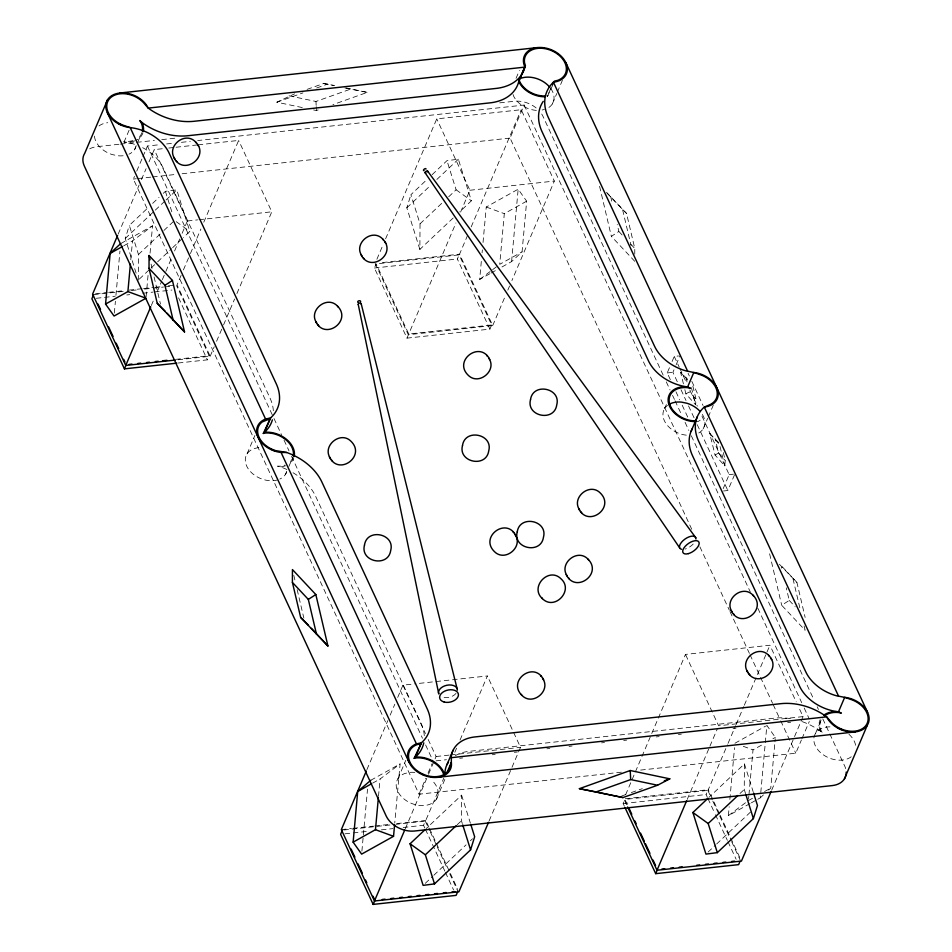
<?xml version="1.0" encoding="UTF-8"?>
<svg xmlns="http://www.w3.org/2000/svg" width="952" height="952" viewBox="0 0 952 952"><rect width="100%" height="100%" fill="white"/><g stroke="black" fill="none" stroke-linecap="round" stroke-linejoin="round"><path stroke-width="0.71" stroke-dasharray="4.76 3.57" d="M634.758 254.16L634.77 248.448L626.535 213.462L606.495 192.268M138.302 280.078L138.468 254.493L129.329 225.374L148.429 207.357M453.152 218.008L419.868 249.4L420.034 223.815L410.907 194.696L426.817 179.678M462.303 823.528L461.434 820.755L461.601 795.158L426.175 828.585M745.559 793.647L744.25 789.482L744.428 763.897L709.002 797.312M684.833 389.582L685.892 393.854L695.626 404.755L696.079 399.281L692.509 384.727M718.831 442.716L709.787 433.624L715.047 455.02L724.793 465.921L725.245 460.447L723.294 452.509M114.335 313.089L115.406 301.272M115.942 295.358L119.952 251.03M130.793 259.741L132.495 240.915L152.546 225.838L149.857 255.386M146.108 296.75L148.25 273.117M361.891 851.171L363.236 836.403M363.367 834.916L367.52 789.125M378.491 796.384L380.062 778.998L400.102 763.921L394.747 823.016M489.887 273.712L479.677 279.412L481.557 258.718M482.093 252.815L482.355 249.864M483.033 242.474L486.246 207.012L518.162 189.198L526.658 201.181L522.065 251.852L511.593 261.598L498.824 268.726M526.658 201.181L504.31 213.653L499.717 264.323L522.065 251.852M511.593 261.598L518.162 189.198M750.081 803.536L728.387 815.65L729.184 806.784M729.863 799.394L734.539 747.677M748.558 799.109L748.819 796.217M748.95 794.765L753.02 749.89L764.194 743.655M757.744 799.263L760.303 797.836L766.86 725.436L775.356 737.419L774.964 741.763M768.669 790.041L770.763 788.089L774.833 743.203M136.124 273.153L125.247 238.488L129.329 225.374M419.868 249.4L406.825 207.81L410.907 194.696M129.091 130.234L124.046 142.05L121.201 140.718M134.684 149.404L135.803 146.775M138.04 141.515L140.837 134.958M621.442 772.179L419.047 794.194L133.351 179.047L134.482 176.406M136.731 171.122L142.372 157.913M142.931 156.592L147.441 146.025L160.733 144.585M118.179 234.121L139.111 185.057M141.431 179.607L146.084 168.694M148.988 161.888L154.224 149.619L162.959 148.667M151.332 305.485L154.236 298.666M157.139 291.859L161.792 280.959M162.375 279.59L165.279 272.772M165.862 271.415L172.252 256.421M174.585 250.971L179.809 238.702M182.141 233.252L187.365 220.983L154.224 149.619M181.106 275.366L177.036 284.898L210.178 356.274L176.703 359.915M183.427 269.904L189.829 254.922M190.412 253.553L200.872 229.027M203.776 222.209L238.655 140.432L199.349 144.716M178.274 363.01L207.381 359.844L209.142 355.715L176.584 285.612M210.178 356.274L214.248 346.73M216.58 341.28L222.97 326.286M223.553 324.918L234.597 299.023M236.917 293.573L271.796 211.808L238.655 140.432M247.044 453.902L254.886 435.504M376.885 259.265L383.275 244.271M385.608 238.821L436.754 118.881L521.196 109.706L554.338 181.07L511.902 280.554M285.552 474.263L286.683 471.633M288.92 466.385L291.717 459.816M491.672 324.989L489.911 329.118L406.98 338.138L374.422 268.024L376.183 263.906L408.741 334.009L491.672 324.989L459.114 254.886L379.086 263.585M516.043 78.35L519.399 70.472M406.98 338.138L455.948 222.958M460.601 212.058L469.907 190.257L436.754 118.881M489.911 329.118L457.353 259.003L459.114 254.886M375.136 263.347L408.289 334.723L492.719 325.536L459.566 254.172L467.706 235.084M471.192 226.909L521.196 109.706M691.759 529.276L510.07 138.076L524.147 105.053L197.671 140.563M550.613 88.75L547.257 96.64L552.767 85.037M552.315 103.97L556.801 93.463M557.36 92.154L562.394 80.337M492.719 325.536L505.512 295.548M507.832 290.098L509.57 286.017M366.901 769.644L387.833 720.581M390.153 715.13L394.806 704.23M397.71 697.423L402.946 685.154L413.132 684.048M397.924 778.76L405.766 760.374M419.047 794.194L425.806 778.343M428.055 773.06L432.006 763.813M405.278 828.752L427.948 775.594M428.531 774.238L436.087 756.519L427.96 739.014M424.794 827.966L423.545 825.277L425.306 821.148L396.199 824.313M428.888 827.169L425.758 820.434L443.775 778.189M454.818 752.294L456.567 748.201M460.054 740.025L487.376 675.968L414.596 683.881M436.433 799.133L445.405 778.117M670.339 379.658L667.221 372.946L669.922 366.591M672.088 361.51L674.254 356.429L678.538 355.965M677.288 381.728L672.921 372.315L675.634 365.973M676.17 364.699L679.966 355.81M664.686 408.467L666.364 404.529M489.126 820.933L520.518 747.332L487.376 675.968M703.195 428.84L707.669 418.333M708.24 417.012L713.274 405.195M723.199 488.602L729.161 474.632L701.088 414.191M723.544 490.994L727.828 490.518L734.861 474.013M625.607 794.801L685.476 654.417L769.918 645.23L796.181 701.791M624.393 806.261L623.143 803.559L624.905 799.43L628.034 806.177M687.237 799.382L709.323 747.594M709.906 746.225L717.463 728.506M707.336 797.24L706.075 794.539L707.836 790.41L626.356 799.275M719.545 813.936L708.288 789.696L727.471 744.726M728.054 743.357L735.61 725.65M736.193 724.282L743.75 706.562M744.333 705.206L766.419 653.417M767.003 652.049L769.918 645.23M771.667 790.196L803.06 716.606L798.68 707.181M640.636 770.085L795.765 753.211L801.394 740.001M801.953 738.681L809.283 721.509M815.555 733.337L821.159 720.2M152.665 203.359L159.032 197.35M163.28 193.351L165.398 191.34L176.775 189.876L189.817 231.467L183.379 237.548M125.247 238.488L154.224 211.142M155.307 210.13L164.97 201.015M166.041 200.003L176.775 189.876M138.468 254.493L162.863 231.467M163.922 230.467L174.537 220.459L189.817 231.467M139.373 279.067L150.107 268.94M151.178 267.928L156.544 262.859M157.615 261.848L171.574 248.686M172.645 247.675L182.308 238.559M432.125 174.68L446.976 160.662L458.352 159.198L471.395 200.789L459.59 211.927M406.825 207.81L430.435 185.533M436.873 179.452L458.352 159.198M420.034 223.815L442.311 202.788M448.678 196.79L456.103 189.781L446.976 160.662M457.186 824.753L461.434 820.755M425.27 883.337L432.791 876.256M433.862 875.245L466.063 844.852M470.359 840.806L472.501 838.783M740.013 793.492L744.25 789.482M708.098 852.076L715.606 844.983M716.678 843.972L752.104 810.545M760.303 797.836L763.433 794.908M479.677 279.412L491.47 270.535M492.648 269.642L497.36 266.096M728.387 815.65L748.427 800.561L753.389 797.788M634.734 261.3L611.351 236.334L618.859 231.479L617.217 224.482M700.172 420.177L698.137 421.498A22.872 16.255 23.1 0 1 695.388 421.641M804.095 625.964L805.106 630.248L781.711 605.282L789.232 600.414L786.269 587.824M120.63 243.641L152.546 225.838M123.808 245.771L132.495 240.915M491.172 272.998L497.551 269.428M685.892 393.854L689.462 391.867L696.079 399.281M715.047 455.02L718.617 453.033L715.047 438.479M370.745 780.307L400.102 763.921M372.613 783.163L380.062 778.998M734.944 743.25L765.587 726.15M772.881 738.8L775.356 737.419M764.563 791.552L770.763 788.089M751.366 802.822L756.471 799.966M302.284 107.564L276.853 102.209L294.608 93.843M307.056 89.393L323.656 83.467L334.759 85.537M276.853 102.209L302.962 92.891M316.707 87.977L327.702 84.062M289.075 95.819L315.969 101.471L350.55 89.131L367.258 92.38L332.902 104.649M313.577 109.944L316.409 110.539L319.158 109.551M621.692 796.003L625.821 794.539M631.319 792.576L642.314 788.649M546.9 95.866L548.281 95.545M542.128 109.992L544.401 109.468M118.964 144.276L96.83 146.691A22.872 16.255 23.1 0 0 87.667 150.119M120.44 144.121L135.196 142.514M136.671 142.348L154.379 140.432M161.757 139.623L176.513 138.016M499.705 102.864L514.461 101.257A22.872 16.255 23.1 0 1 538.32 109.885M166.648 143.942L172.55 143.3M181.415 142.336L190.281 141.372M168.778 148.036L174.609 147.405M176.06 147.239L197.897 144.871M133.351 179.047L136.303 178.726M137.79 178.571L151.082 177.12M152.558 176.965L176.191 174.394M182.106 173.752L510.07 138.076M187.365 220.983L197.564 219.876M199.016 219.722L271.796 211.808M469.907 190.257L554.338 181.07M95.509 293.763L107.159 292.502M108.611 292.347L123.177 290.765M128.996 290.122L142.098 288.706M143.55 288.539L153.748 287.433M155.2 287.278L162.483 286.481M168.302 285.85L174.121 285.219M382.418 262.562L459.566 254.172M93.641 294.632L124.2 291.312M131.471 290.515L138.754 289.729M144.573 289.099L151.844 288.301M153.296 288.147L163.482 287.04M164.946 286.873L170.765 286.243M96.247 298.285L115.168 296.227M126.806 294.965L129.71 294.644M142.812 293.228L152.998 292.109M154.45 291.955L171.907 290.062M374.422 268.024L457.353 259.003M175.68 359.356L209.142 355.715M667.221 372.946L672.921 372.315M729.161 474.632L733.433 474.167M436.087 756.519L449.189 755.091M450.653 754.936L520.518 747.332M803.06 716.606L718.629 725.781L685.476 654.417M436.087 760.85L446.428 759.72M459.721 758.28L462.672 757.959M492.22 754.746L495.183 754.424M514.377 752.33L517.341 752.009M546.888 748.796L549.84 748.474M569.046 746.38L571.997 746.059M601.545 742.846L604.496 742.524M623.703 740.442L626.654 740.12M656.202 736.907L659.153 736.586M678.359 734.492L681.323 734.171M733.028 728.542L735.979 728.221M787.685 722.604L790.636 722.282M341.328 829.62L351.514 828.514M352.966 828.347L373.351 826.134M374.802 825.979L389.368 824.396M396.639 823.599L425.758 820.434M625.321 798.728L708.288 789.696M343.815 830.013L390.38 824.944M344.969 833.821L368.245 831.286M381.347 829.858L392.986 828.597M403.172 827.49L423.545 825.277M623.143 803.559L706.075 794.539M346.064 87.917L367.258 92.38M323.656 83.467L333.557 85.549M344.886 87.941L350.55 89.131M286.909 469.526A49.956 35.51 23.1 0 0 280.495 466.932L277.484 466.159L280.138 466.159A21.86 15.541 23.1 0 0 284.945 465.052M486.246 207.012L504.31 213.653M743.286 746.308L753.02 749.89M456.103 189.781L471.395 200.789M802.215 721.64A50.682 36.021 23.1 0 1 820.517 731.291L822.754 733.302L821.421 731.196A21.86 15.541 23.1 0 1 821.064 720.069M683.429 383.87L680.632 372.458L687.772 379.432M607.043 193.208L626.535 213.462M779.355 564.227L796.907 582.41L805.13 617.396M618.859 231.479L622.834 235.715M630.795 244.212L634.77 248.448M796.907 582.41L780.997 565.428L781.651 568.237M789.232 600.414L795.194 606.781M680.632 372.458L687.451 380.086M709.787 433.624L719.533 444.524L724.793 465.921M718.617 453.033L725.245 460.447M688.082 373.267L689.319 375.957M691.818 381.335L703.052 405.504M674.254 356.429L679.252 367.175M679.871 368.519L686.737 383.299M689.855 390.011L697.34 406.135M681.037 389.784L686.023 400.53M688.522 405.897L694.139 417.987M697.257 424.711L727.828 490.518M675.956 391.748L679.692 399.804M682.191 405.183L687.808 417.262M663.163 375.136L542.961 116.322A22.872 16.255 23.1 0 0 540.998 112.99M666.293 381.883L670.041 389.963M672.552 395.366L674.433 399.4M675.051 400.756L681.311 414.227M685.071 422.319L688.832 430.411M691.331 435.802L814.031 700.006M817.173 706.741L818.423 709.442M822.802 718.879L844.71 766.051A22.872 16.255 23.1 0 1 846.09 770.608M524.147 105.053L750.331 592.037M757.84 608.221L801.703 702.659M804.202 708.05L809.224 718.843M699.898 546.817L729.351 610.22M729.97 611.565L749.402 653.381M750.021 654.738L772.584 703.302M773.202 704.647L780.093 719.486M780.723 720.831L795.765 753.211M720.176 815.281L741.441 861.072M707.836 790.41L712.227 799.847M712.846 801.203L719.105 814.674M719.736 816.031L731.005 840.295M731.636 841.639L740.394 860.513M707.955 798.585L714.845 813.413M715.476 814.757L727.364 840.378M727.994 841.723L736.134 859.251M624.488 800.227L626.987 805.618M402.946 685.154L425.461 733.623M147.441 146.025L273.367 417.178M273.998 418.523L281.506 434.719M284.017 440.11L289.027 450.903M291.538 456.294L422.474 738.24M425.615 744.976L433.124 761.172M429.507 828.514L435.766 841.973M436.385 843.329L457.65 889.108M425.306 821.148L429.685 830.584M430.316 831.929L436.575 845.412M437.194 846.756L447.214 868.331M449.725 873.722L457.864 891.25M178.583 297.833L207.381 359.844M425.425 829.323L444.834 871.116M445.453 872.46L453.592 889.989M744.428 763.897L753.127 791.624M461.601 795.158L470.3 822.885M165.398 191.34L172.8 214.914M513.068 94.498L513.509 95.914A21.86 15.541 23.1 0 0 538.118 110.456M691.426 387.631L695.626 404.755M685.88 377.313L687.177 382.609M793.004 578.804L800.061 608.804M769.609 553.826L781.711 605.282M622.644 209.856L631.045 245.58M610.637 196.493L612.279 203.49M599.582 186.306L611.351 236.334M293.787 575.294L295.465 582.434M297.143 589.585L303.866 618.157M151.071 264.073L152.082 268.357M154.093 276.937L160.483 304.093M315.969 101.471L316.159 105.351M316.219 106.648L316.409 110.539M136.196 145.644A21.86 15.541 23.1 0 1 128.972 154.188M123.105 155.747A21.86 15.541 23.1 0 1 117.774 155.735L112.288 154.593A21.86 15.541 23.1 0 1 94.653 132.792M98.996 125.961A21.86 15.541 23.1 0 1 107.743 122.689M414.822 772.429A21.86 15.541 23.1 0 0 409.503 772.417L404.707 773.524A21.86 15.541 23.1 0 0 406.337 800.692A21.86 15.541 23.1 0 0 437.956 795.372L438.051 791.172A21.86 15.541 23.1 0 0 431.315 779.724M851.243 756.769A21.86 15.541 23.1 0 1 817.911 749.843L815.257 745.642A21.86 15.541 23.1 0 1 831.108 726.888M848.958 734.289A21.86 15.541 23.1 0 1 855.693 745.737M286.73 471.811A21.86 15.541 23.1 0 1 279.852 479.046M277.651 479.879A21.86 15.541 23.1 0 1 273.974 480.605L268.654 480.593A21.86 15.541 23.1 0 1 246.746 466.206A21.86 15.541 23.1 0 1 253.827 448.666L258.623 447.547A21.86 15.541 23.1 0 1 261.241 447.416M702.326 414.382A21.86 15.541 23.1 0 1 698.518 433.112M686.297 435.171A21.86 15.541 23.1 0 1 665.555 422.914A21.86 15.541 23.1 0 1 667.507 405.397M293.014 472.727A49.956 35.51 23.1 0 1 315.695 496.444L420.986 723.151A50.17 35.664 23.1 0 1 424.283 735.777M790.231 718.593A50.682 36.021 23.1 0 0 774.583 718.129L468.919 751.366A38.842 27.608 23.1 0 0 455.365 755.662M293.835 457.722A22.872 16.255 23.1 0 1 289.646 463.493M285.517 465.766A22.872 16.255 23.1 0 1 280.495 466.932M292.883 457.365A21.86 15.541 23.1 0 1 288.884 462.886M273.343 410.788A50.575 35.95 23.1 0 0 270.035 398.115L163.244 168.183A38.853 27.62 23.1 0 0 141.634 147.179M142.955 132.863A22.872 16.255 23.1 0 1 135.767 140.432M134.637 140.896A22.872 16.255 23.1 0 1 124.046 142.05A38.853 27.62 23.1 0 1 135.017 144.466M820.517 731.291A22.872 16.255 23.1 0 1 820.148 719.652M550.732 88.476A21.86 15.541 23.1 0 1 545.532 109.206M142.003 132.506A21.86 15.541 23.1 0 1 138.016 138.016M132.935 140.563A21.86 15.541 23.1 0 1 123.939 141.289M456.008 693.425A9.568 6.128 -12.8 0 1 441.145 696.495M693.211 544.02A9.568 4.582 -35.2 0 1 685.131 549.066"/><path stroke-width="1.43" d="M149.024 268.345L149.059 255.493L172.443 280.471L184.545 331.915L157.247 303.331L149.024 268.345L164.934 285.326L173.157 320.312M292.407 582.422L292.442 569.57L315.826 594.548L327.928 645.991L300.642 617.408L292.407 582.422L308.317 599.403L316.54 634.389M105.565 304.069L127.901 291.598L145.977 298.226L114.061 316.04L105.565 304.069L110.158 253.387L120.63 243.641M127.901 291.598L130.4 264.085M394.616 824.491L393.545 836.32L361.629 854.122L353.132 842.151L357.726 791.469L370.745 780.307M353.132 842.151L375.469 829.68L378.36 797.824M425.104 829.597L410.074 843.781L423.128 885.372L434.505 883.896L470.574 849.862L474.655 836.748L470.74 824.277M707.931 798.323L692.901 812.508L705.944 854.099L717.32 852.635L753.389 818.601L757.471 805.487L753.556 793.004M142.36 131.197A21.86 15.541 23.1 0 0 141.146 122.641L139.813 120.535L142.05 122.546A50.48 35.878 23.1 0 0 187.889 135.731L490.03 102.864A48.35 34.367 23.1 0 0 518.757 81.563L525.397 65.605L524.504 62.665A21.86 15.541 23.1 0 1 553.778 51.706A21.86 15.541 23.1 0 1 557.86 80.313L554.445 81.099L552.291 84.811M107.6 99.662L84.716 153.331A22.872 16.255 23.1 0 0 84.395 166.207L386.155 815.935A22.872 16.255 23.1 0 0 414.644 831.001L832.286 785.578A22.872 16.255 23.1 0 0 846.221 772.096M117.596 235.477L92.606 294.085L125.747 365.449L175.239 360.07M93.641 294.632L91.88 298.761L124.438 368.864L176.822 363.164M125.747 365.449L150.749 306.853M124.438 368.864L126.199 364.735M293.24 456.056A21.86 15.541 23.1 0 0 264.787 433.1L263.311 433.446L270.594 417.892A50.575 35.95 23.1 0 0 276.199 383.668L169.408 153.736A38.853 27.62 23.1 0 0 130.21 127.604A22.872 16.255 23.1 0 1 106.207 109.516A22.872 16.255 23.1 0 1 121.523 92.903A22.872 16.255 23.1 0 1 148.203 108.1A50.48 35.878 23.1 0 0 194.041 121.285L496.194 88.417A48.35 34.367 23.1 0 0 524.921 67.116A22.872 16.255 23.1 0 1 537.356 47.6A22.872 16.255 23.1 0 1 565.845 62.665L867.605 712.393M525.397 65.605L519.233 80.051L519.661 81.467A21.86 15.541 23.1 0 0 545.603 95.974M366.318 771.013L341.328 829.62L374.469 900.985L458.9 891.798L488.555 822.29M342.363 830.168L340.602 834.297L373.16 904.4L456.103 895.38L457.864 891.25M444.025 775.642A21.86 15.541 23.1 0 0 415.667 757.971L414.18 758.316L421.474 742.75A50.17 35.664 23.1 0 0 427.15 708.704L321.859 481.998A49.956 35.51 23.1 0 0 286.659 452.486L275.497 450.57A21.86 15.541 23.1 0 1 262.205 421.938L269.475 418.999M374.469 900.985L404.695 830.12M373.16 904.4L374.921 900.271L373.041 896.225M446.928 764.718L453.092 750.271M446.869 772.881L451.343 762.373L451.331 756.078A38.842 27.608 23.1 0 1 475.084 736.919L780.735 703.683A50.682 36.021 23.1 0 1 826.681 716.844A22.872 16.255 23.1 0 0 853.361 732.04A22.872 16.255 23.1 0 0 868.688 715.44A22.872 16.255 23.1 0 0 844.674 697.34L836.451 695.769A38.842 27.608 23.1 0 1 805.535 671.327L698.673 441.24A50.48 35.878 23.1 0 1 704.29 407.051A22.872 16.255 23.1 0 0 717.594 389.808A22.872 16.255 23.1 0 0 693.794 372.482L685.571 370.768A40.032 28.453 23.1 0 1 654.548 346.219L548.245 117.334A52.86 37.568 23.1 0 1 553.409 82.193A22.872 16.255 23.1 0 0 565.845 62.665M691.152 431.197L697.304 416.75M771.084 791.564L741.441 861.072L657.011 870.247L686.654 800.739M739.954 861.548L738.633 864.642L655.702 873.662L657.463 869.545M844.4 778.938L867.284 725.281M263.311 433.446L264.43 432.339A50.575 35.95 23.1 0 0 272.391 419.82M414.18 758.316L415.31 757.197A50.17 35.664 23.1 0 0 423.771 742.834M434.505 883.896L425.365 854.789L456.127 825.753M717.32 852.635L708.181 823.516L737.895 795.491M164.934 285.326L172.443 280.471M308.317 599.403L315.826 594.548M110.158 253.387L122.57 246.461M357.726 791.469L371.375 783.853M657.57 785.233L669.792 778.831L630.236 770.513L579.387 788.661L622.989 797.574L657.57 785.233L630.676 779.569L596.095 791.921L579.387 788.661M664.294 780.795L669.792 778.831M420.344 743.869L417.024 744.631A21.86 15.541 23.1 0 0 418.666 771.798A21.86 15.541 23.1 0 0 450.284 766.479L451.343 762.373A22.872 16.255 23.1 0 1 420.713 773.857A22.872 16.255 23.1 0 1 416.452 743.917L281.09 452.474A22.872 16.255 23.1 0 1 258.17 437.408A22.872 16.255 23.1 0 1 265.572 419.058L270.594 417.892L264.43 432.339A22.872 16.255 23.1 0 1 294.204 456.353M416.452 743.917L421.474 742.75L415.31 757.197A22.872 16.255 23.1 0 1 444.679 774.547M119.714 93.022L537.356 47.6M524.921 67.116L148.203 108.1L144.644 103.994A21.86 15.541 23.1 0 0 109.754 98.508A21.86 15.541 23.1 0 0 124.617 125.7L130.21 127.604L265.572 419.058M129.115 364.426L132.019 364.104M137.838 363.474L140.753 363.152M146.572 362.522L149.488 362.212M155.307 361.57L158.21 361.26M162.578 360.784L166.945 360.308M451.212 757.685L826.681 716.844L830.239 720.95A21.86 15.541 23.1 0 0 865.13 726.436A21.86 15.541 23.1 0 0 850.267 699.244L844.674 697.34L838.51 711.787A22.872 16.255 23.1 0 0 823.789 715.202M437.539 777.344L855.17 731.921M382.204 899.485L385.108 899.164M390.927 898.533L393.842 898.212M399.661 897.581L402.565 897.26M408.396 896.629L411.3 896.32M417.119 895.677L420.034 895.368M425.853 894.737L428.757 894.416M434.576 893.785L437.492 893.464M443.311 892.833L446.226 892.512M452.045 891.881L454.949 891.572M661.83 869.069L664.734 868.748M670.553 868.117L673.469 867.796M679.288 867.165L682.191 866.844M696.745 865.261L699.661 864.952M705.48 864.321L708.383 863.999M714.202 863.369L717.118 863.048M722.937 862.417L725.852 862.096M731.672 861.465L734.575 861.155M281.09 452.474L286.659 452.486M596.095 791.921L622.989 797.574M375.469 829.68L393.545 836.32M692.901 812.508L708.181 823.516M410.074 843.781L425.365 854.789M360.868 254.398C370.138 273.914 397.615 253.72 382.633 238.952C371.958 227.73 352.954 243.771 362.022 256.017M173.752 157.342C183.034 176.846 210.511 156.663 195.529 141.896C184.855 130.662 165.85 146.715 174.918 158.948M489.792 359.606C480.522 340.102 453.045 360.284 468.027 375.052C478.701 386.286 497.706 370.233 488.638 357.988M731.148 610.553C740.43 630.057 767.907 609.875 752.925 595.107C742.251 583.885 723.246 599.927 732.314 612.172M315.659 321.478C324.93 340.983 352.407 320.8 337.425 306.032C326.75 294.799 307.746 310.852 316.814 323.097M578.626 508.57C587.896 528.074 615.385 507.892 600.403 493.124C589.728 481.89 570.724 497.944 579.792 510.177M746.82 670.708C756.09 690.212 783.567 670.029 768.585 655.262C757.911 644.028 738.907 660.081 747.974 672.326M566.178 574.544C575.448 594.06 602.937 573.866 587.955 559.098C577.281 547.876 558.277 563.917 567.344 576.162M516.043 536C506.773 516.496 479.296 536.678 494.278 551.446C504.953 562.668 523.957 546.626 514.889 534.381M542.378 598.618C554.6 611.077 574.08 590.359 561.037 578.84C548.816 566.392 529.336 587.098 542.378 598.618L541.652 597.618M329.38 456.877C338.65 476.381 366.127 456.198 351.145 441.43C340.471 430.209 321.467 446.25 330.534 458.495M543.663 679.895C534.393 660.39 506.916 680.573 521.898 695.341C532.573 706.562 551.577 690.521 542.509 678.276M157.247 303.331L165.053 311.114M300.642 617.408L308.436 625.178M167.005 313.184L184.545 331.915M311.363 628.308L327.928 645.991M427.638 171.122L695.769 537.725M752.925 595.107L753.639 596.107M768.585 655.262L769.311 656.261M770.537 657.975L771.703 659.593M733.54 613.885L734.266 614.885M749.212 674.04L749.926 675.039M486.686 355.274L487.4 356.274M581.017 511.89L581.743 512.902M382.633 238.952L383.358 239.963M384.584 241.677L385.75 243.284M587.955 559.098L588.669 560.109M363.259 257.73L363.973 258.742M568.57 577.876L569.296 578.887M512.938 531.668L513.652 532.668M337.425 306.032L338.15 307.032M197.48 144.609L198.635 146.227M195.529 141.896L196.243 142.895M318.039 324.81L318.765 325.81M176.144 160.662L176.87 161.673M540.558 675.563L541.271 676.563M521.172 694.341L521.898 695.341M331.772 460.209L332.486 461.208M425.068 172.728L679.621 547.793M553.409 82.193L687.689 371.304M838.617 696.269L704.29 407.051L708.74 405.171A21.86 15.541 23.1 0 0 716.654 389.808A21.86 15.541 23.1 0 0 699.387 374.386L693.794 372.482L687.641 386.928A22.872 16.255 23.1 0 0 668.471 403.017A22.872 16.255 23.1 0 0 695.388 421.641M629.284 808.867L631.783 814.269M634.924 821.005L636.174 823.706M640.553 833.143L644.314 841.223M645.563 843.924L649.942 853.361M653.072 860.108L655.583 865.499M627.618 806.963L657.011 870.247M625.024 807.605L655.702 873.662M107.29 112.55L409.039 762.278M98.032 304.069L100.531 309.459M108.671 326.988L113.05 336.425M116.18 343.172L118.691 348.563M123.7 359.344L124.95 362.046M351.133 849.041L354.882 857.133M358.023 863.869L362.403 873.305M365.532 880.053L366.782 882.742M745.999 795.027L753.389 818.601M462.743 824.908L470.574 849.862M361.165 303.652L457.079 688.582M149.059 255.493L150.059 259.789M358.25 304.509L438.777 693.996A9.568 6.128 -12.8 0 1 446.869 685.25A9.568 6.128 -12.8 0 1 457.353 690.152M630.236 770.513L630.676 779.569M118.548 123.843A21.86 15.541 23.1 0 1 121.237 124.807M270.773 449.154A21.86 15.541 23.1 0 1 274.7 450.891M669.363 404.195A21.86 15.541 23.1 0 1 681.584 402.137L687.07 403.279A21.86 15.541 23.1 0 1 699.994 411.323M696.483 420.843A21.86 15.541 23.1 0 1 669.553 403.612A21.86 15.541 23.1 0 1 687.749 387.69L690.486 388.261L687.641 386.928A40.032 28.453 23.1 0 1 648.383 360.665L542.081 131.781A52.86 37.568 23.1 0 1 543.235 101.352M692.437 428.531A50.48 35.878 23.1 0 0 692.509 455.687L799.371 685.773A38.842 27.608 23.1 0 0 838.51 711.787L841.366 713.119L838.629 712.548A21.86 15.541 23.1 0 0 824.551 715.821M544.508 96.783A22.872 16.255 23.1 0 1 518.757 81.563M142.05 122.546A22.872 16.255 23.1 0 1 143.324 131.495M444.953 773.631A38.842 27.608 23.1 0 1 448.452 762.088M520.577 78.373A21.86 15.541 23.1 0 1 549.958 87.453M837.95 728.137A21.86 15.541 23.1 0 1 841.949 729.684M421.653 774.012A21.86 15.541 23.1 0 1 424.306 775.118M358.392 304.735A1.523 0.976 -12.8 0 1 359.535 303.117A1.523 0.976 -12.8 0 1 361.153 304.164M358.416 302.605A1.476 0.94 -12.8 0 1 357.916 301.356A1.476 0.94 -12.8 0 1 359.915 300.772A1.476 0.94 -12.8 0 1 360.403 302.022M681.549 549.304A9.568 4.582 -35.2 0 1 684.952 539.094A9.568 4.582 -35.2 0 1 695.936 539.034M425.96 172.895A1.476 0.702 -35.2 0 1 425.187 172.169A1.476 0.702 -35.2 0 1 426.948 170.908A1.476 0.702 -35.2 0 1 427.424 171.848M424.045 170.658A1.476 0.702 -35.2 0 1 424.164 169.182A1.476 0.702 -35.2 0 1 426.008 169.063M364.497 545.068C359.832 561.93 388.226 567.832 390.689 550.506C395.354 533.655 366.948 527.741 364.497 545.068M462.517 445.476C457.864 462.327 486.258 468.241 488.721 450.915C493.374 434.052 464.981 428.15 462.517 445.476M530.538 399.531C525.873 416.381 554.266 422.283 556.73 404.957C561.394 388.107 532.989 382.204 530.538 399.531M517.257 531.835C512.592 548.685 540.986 554.6 543.449 537.273C548.114 520.411 519.709 514.508 517.257 531.835M444.156 702.029A9.568 6.128 -12.8 0 0 458.447 694.936A9.568 6.128 -12.8 0 0 444.453 691.235A9.568 6.128 -12.8 0 0 444.156 702.029M688.356 553.636A9.568 4.582 -35.2 0 0 699.006 542.307A9.568 4.582 -35.2 0 0 685.416 546.079A9.568 4.582 -35.2 0 0 688.356 553.636"/></g></svg>
